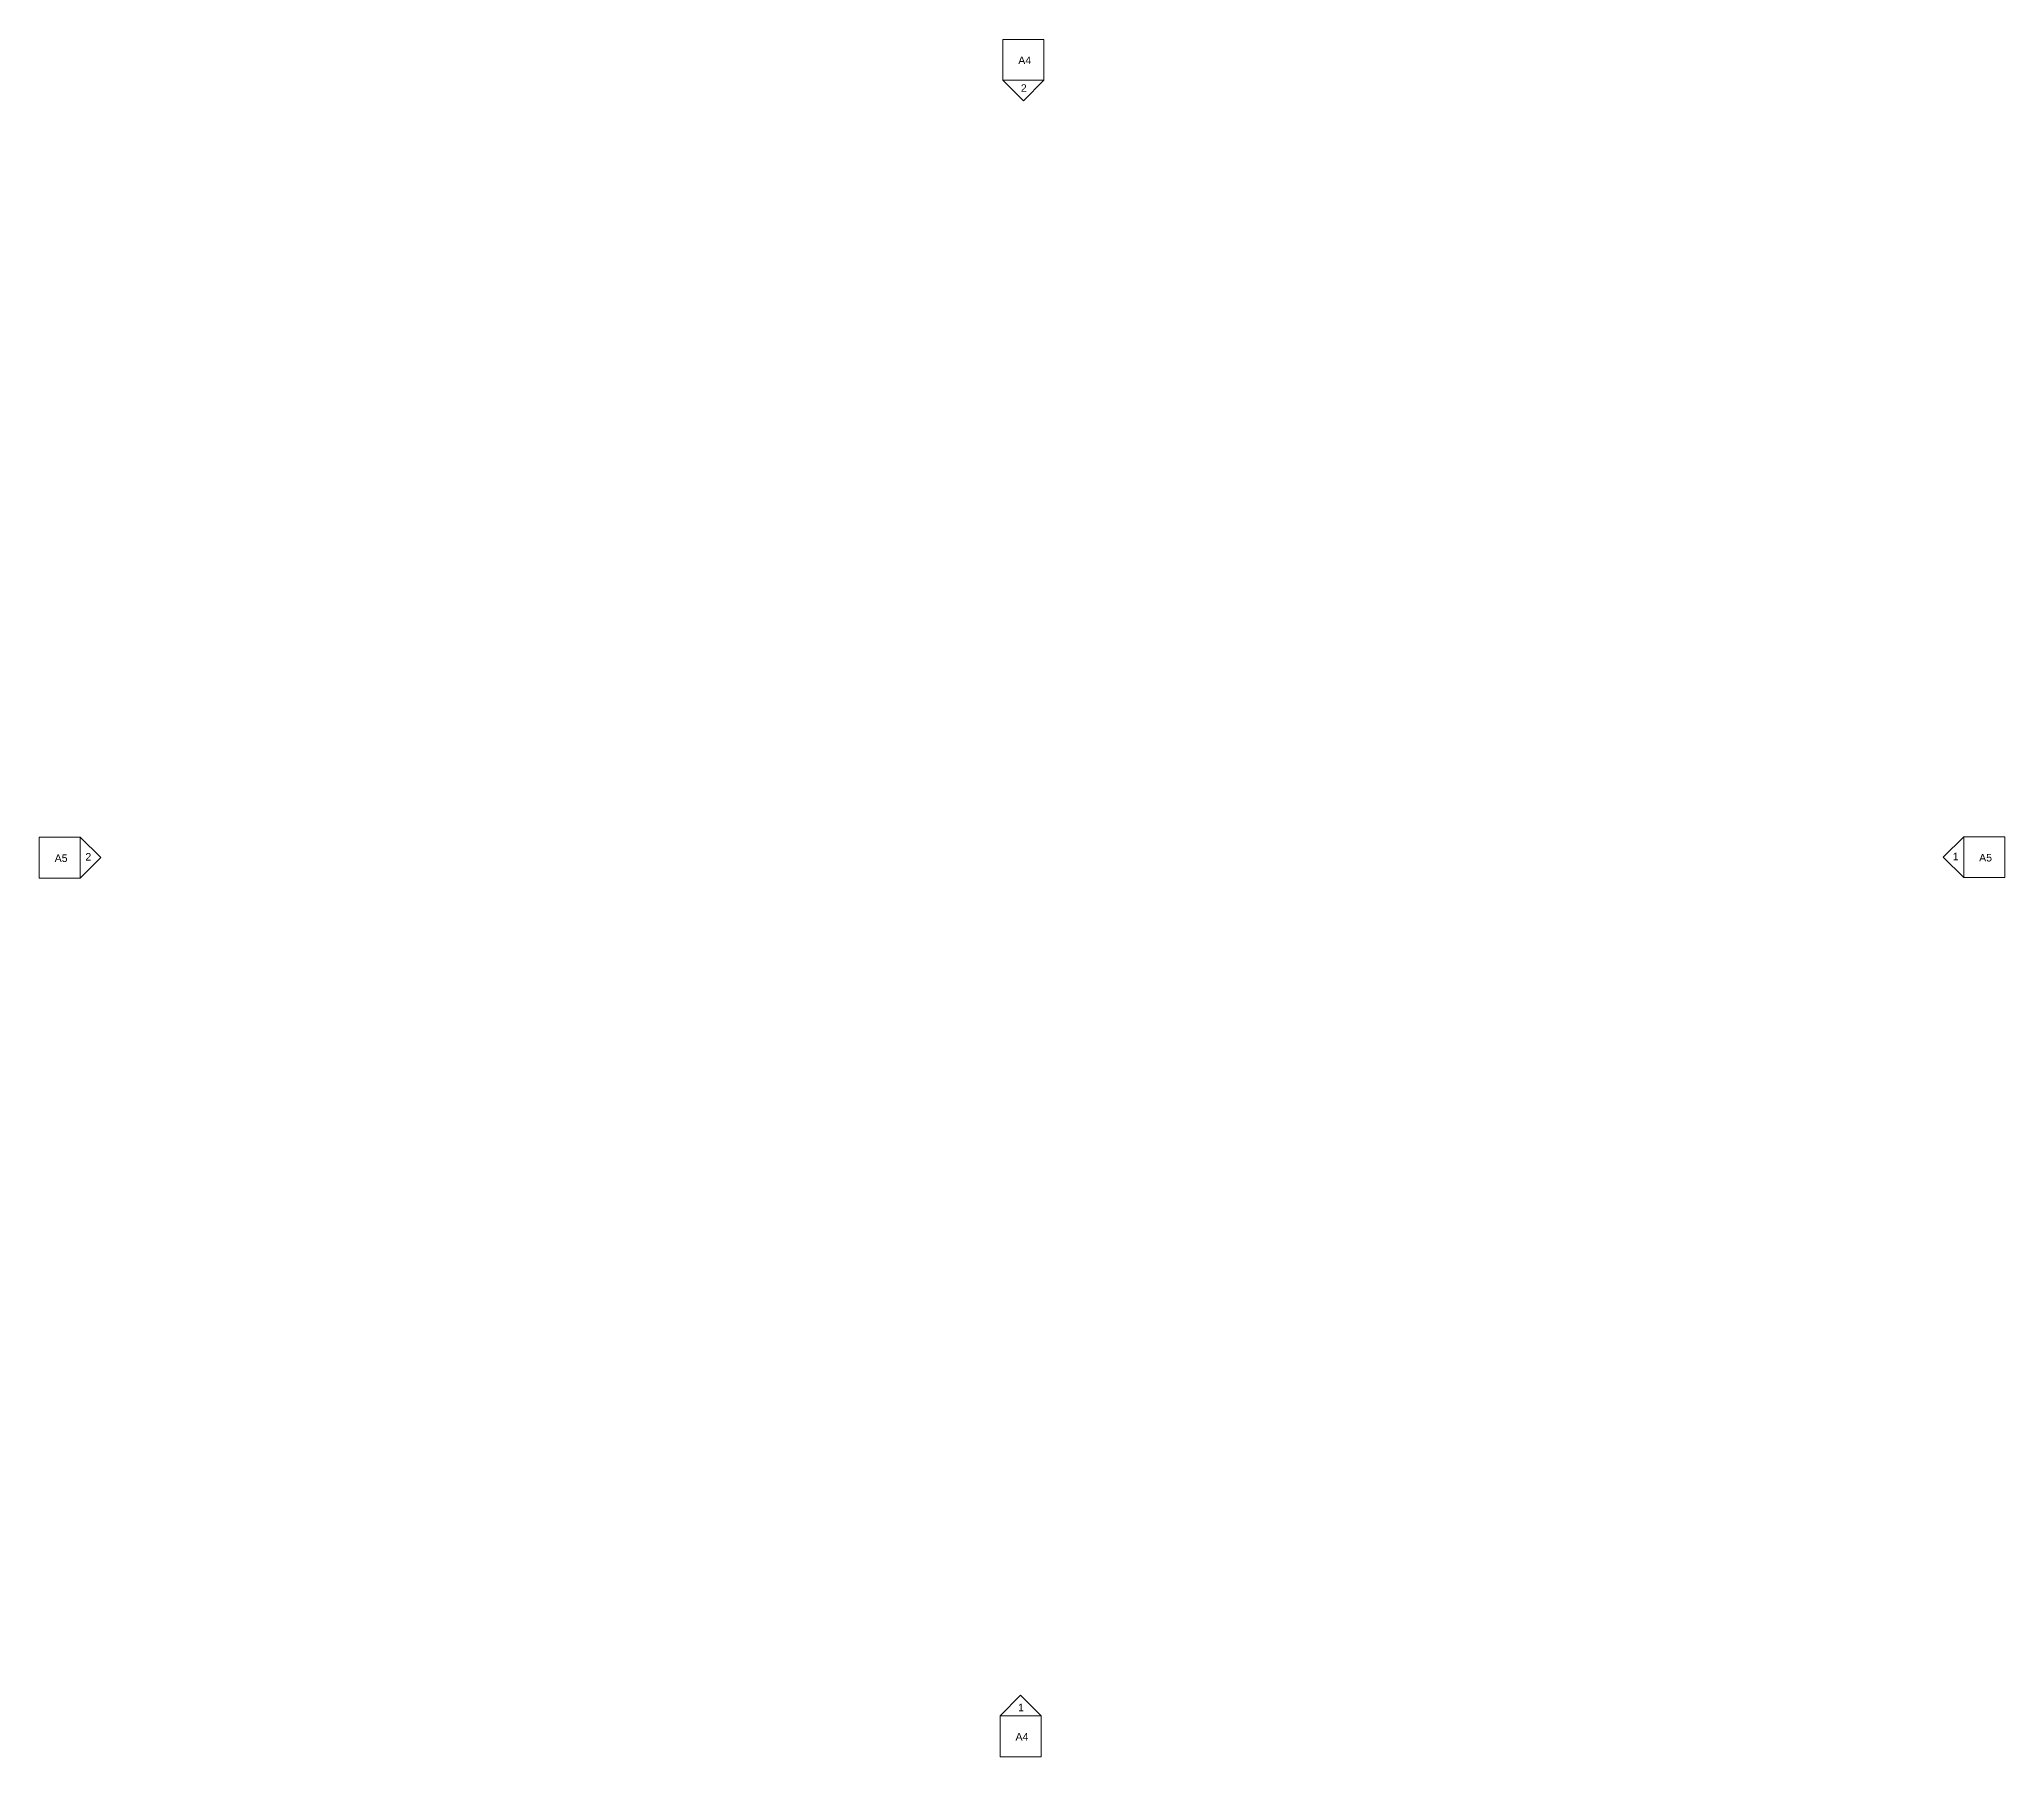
# Model space of a CAD drawing. Header units: inches. Extents: x -1153 to 1152, y -1053 to 961.
import ezdxf

# ---------------------------------------------------------------- set-up
doc = ezdxf.new("R2010")
doc.units = ezdxf.units.IN
doc.header["$MEASUREMENT"] = 0
doc.layers.add('G-ANNO-SYMB', color=111, linetype='Continuous', lineweight=9)
doc.styles.add('Arial', font='arial.ttf', dxfattribs={"height": 8.851796})

# ---------------------------------------------------------------- blocks, each defined once
blk = doc.blocks.new('Elevation - Detail Number-164347-Roof')
at = {"layer": 'G-ANNO-SYMB'}
for p, q in [((-0.25, -0.25), (-0.25, 0.25)), ((-0.25, 0.25), (0.25, 0.25)), ((0.25, 0.25), (0.25, -0.25)), ((0.25, -0.25), (-0.25, -0.25))]:
    blk.add_line(p, q, dxfattribs=at)
blk = doc.blocks.new('Elevation - Detail Number-164074-Roof')
at = {"layer": 'G-ANNO-SYMB'}
for p, q in [((0, 0.25), (-0.25, 0)), ((0.25, 0), (0, 0.25)), ((-0.25, 0), (0.25, 0))]:
    blk.add_line(p, q, dxfattribs=at)

msp = doc.modelspace()

# ---------------------------------------------------------------- block references
at = {"layer": 'G-ANNO-SYMB', "xscale": 95.99999999999994, "yscale": 95.99999999999994, "zscale": 95.99999999999994}
for name, p in [('Elevation - Detail Number-164347-Roof', (1.2, 937.1)), ('Elevation - Detail Number-164347-Roof', (-1129, 1.5)), ('Elevation - Detail Number-164347-Roof', (1128.2, 2)), ('Elevation - Detail Number-164074-Roof', (-2, -1004.9)), ('Elevation - Detail Number-164347-Roof', (-2, -1028.9))]:
    msp.add_blockref(name, p, dxfattribs=at)
at = {"layer": 'G-ANNO-SYMB', "extrusion": (0, 0, -1), "xscale": 95.99999999999994, "yscale": 95.99999999999994, "zscale": 95.99999999999994, "rotation": 180}
msp.add_blockref('Elevation - Detail Number-164074-Roof', (-1.2, 913.1), dxfattribs=at)
at = {"layer": 'G-ANNO-SYMB', "xscale": 95.99999999999994, "yscale": 95.99999999999994, "zscale": 95.99999999999994, "rotation": 90}
msp.add_blockref('Elevation - Detail Number-164074-Roof', (1104.2, 2), dxfattribs=at)

# ---------------------------------------------------------------- next in the draw order: texts
at = {"layer": 'G-ANNO-SYMB', "char_height": 8.85, "attachment_point": 2, "line_spacing_factor": 0.938532, "style": 'Arial', "bg_fill": 3, "box_fill_scale": 1.25, "bg_fill_color": 0, "bg_fill_transparency": 0}
for s, insert, width in [('A4', (2.8, 940.9), 18.036), ('2', (1.7, 908.4), 8.208), ('A5', (-1127.4, 5.3), 18.036), ('1', (1094.8, 7.3), 8.208), ('A5', (1129.8, 5.8), 18.036), ('1', (-1.5, -990.7), 8.208), ('A4', (-0.4, -1025.1), 18.036)]:
    msp.add_mtext(s, dxfattribs=dict(at, insert=insert, width=width))

# ---------------------------------------------------------------- next in the draw order: block references
at = {"layer": 'G-ANNO-SYMB', "extrusion": (0, 0, -1), "xscale": 95.99999999999994, "yscale": 95.99999999999994, "zscale": 95.99999999999994, "rotation": 90.00000000000038}
msp.add_blockref('Elevation - Detail Number-164074-Roof', (1105, 1.5), dxfattribs=at)

# ---------------------------------------------------------------- next in the draw order: texts
at = {"layer": 'G-ANNO-SYMB', "insert": (-1095.5, 6.8), "char_height": 8.85, "width": 8.208, "attachment_point": 2, "line_spacing_factor": 0.938532, "style": 'Arial', "bg_fill": 3, "box_fill_scale": 1.25, "bg_fill_color": 0, "bg_fill_transparency": 0}
msp.add_mtext('2', dxfattribs=at)

doc.saveas('drawing.dxf')
